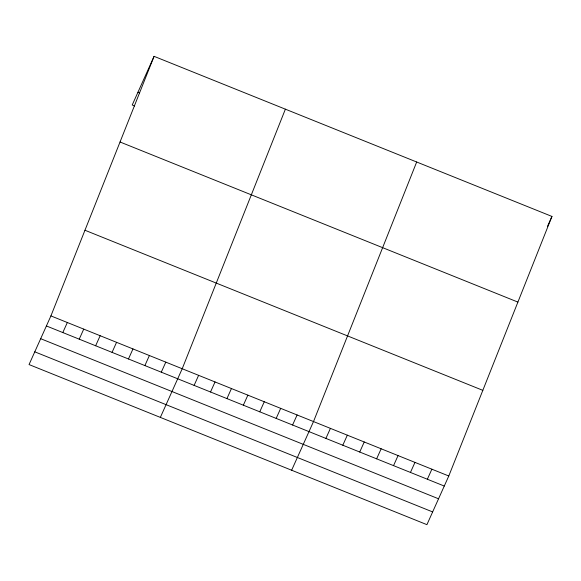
<?xml version="1.0" encoding="UTF-8"?>
<svg xmlns="http://www.w3.org/2000/svg" width="581" height="581" viewBox="0 0 581 581"><rect width="100%" height="100%" fill="white"/><g stroke="black" fill="none" stroke-linecap="round" stroke-linejoin="round"><path stroke-width="0.87" d="M50.917 315.911L154.081 56.342L551.95 216.43L448.786 475.999L426.919 524.658L29.05 364.57L50.917 315.911L448.786 475.999M285.38 109.17L182.216 368.739L160.349 417.398M416.679 161.997L313.508 421.566L291.64 470.232M154.081 56.342L132.214 105.001L134.676 105.989M62.813 332.557L67.331 322.513M79.227 339.159L83.744 329.115M95.64 345.768L100.157 335.724M112.053 352.369L116.563 342.325M128.466 358.971L132.976 348.927M144.88 365.58L149.39 355.536M161.286 372.181L165.803 362.137M194.112 385.385L198.629 375.341M210.525 391.993L215.035 381.949M226.939 398.595L231.449 388.551M243.352 405.197L247.862 395.153M259.758 411.806L264.275 401.762M276.171 418.407L280.688 408.363M292.584 425.009L297.102 414.965M325.905 438.415L330.422 428.371M342.812 445.22L347.329 435.176M359.726 452.025L364.236 441.981M376.633 458.83L381.151 448.786M393.54 465.635L398.058 455.591M410.455 472.44L414.965 462.396M427.362 479.238L431.872 469.194M547.433 226.474L551.95 216.43M137.944 92.256L139.585 92.916M120.042 141.996L517.903 302.091M84.964 230.25L482.826 390.345M46.407 325.956L444.269 486.043M40.677 338.694L438.546 498.788M34.78 351.825L432.642 511.919"/></g></svg>
